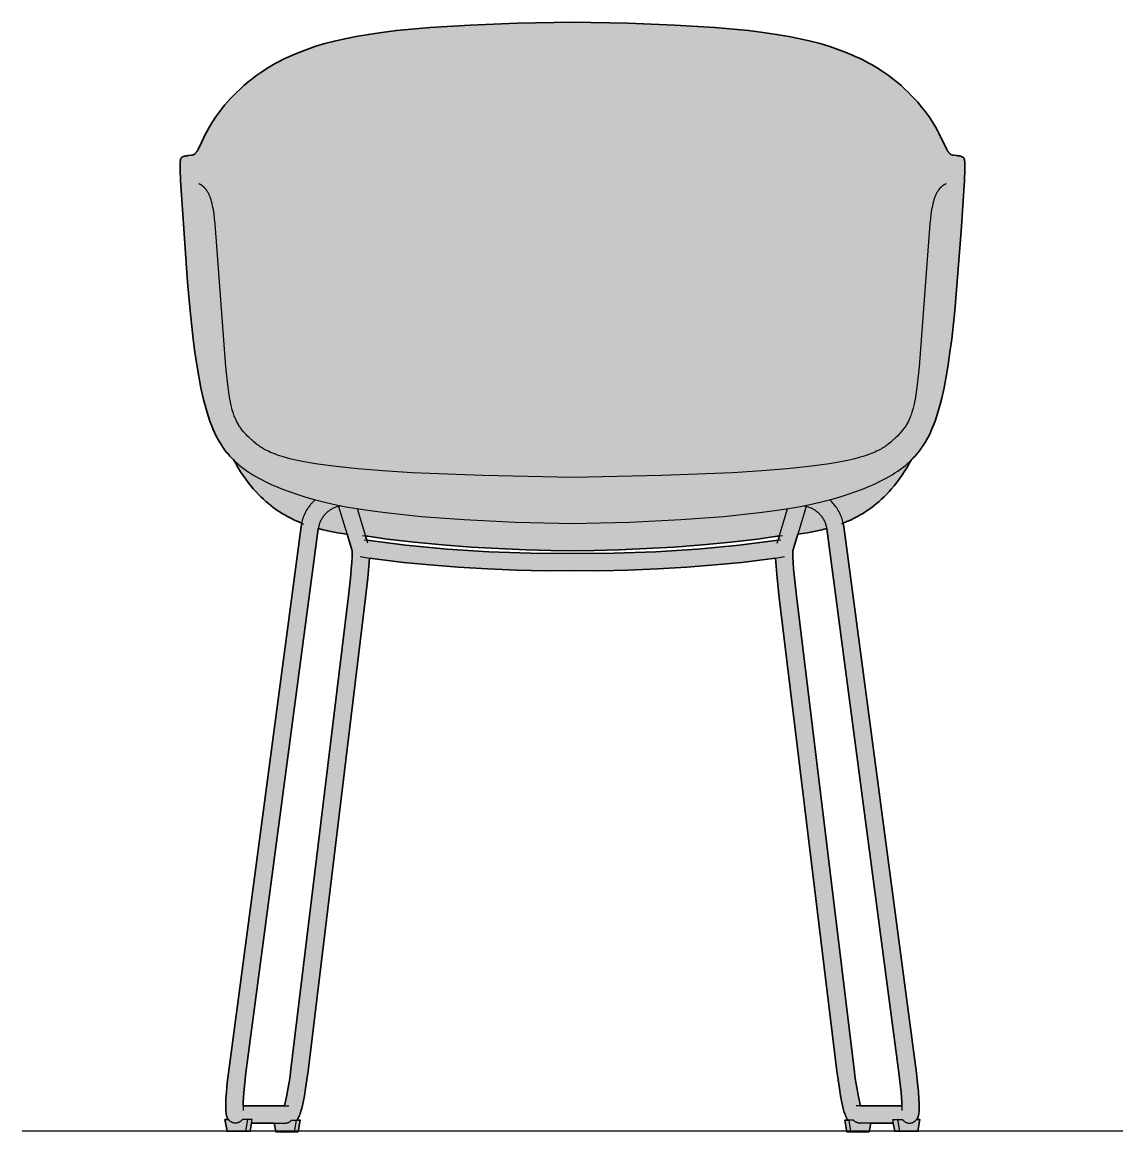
# Model space of a CAD drawing. Header units: millimetres. Extents: x 0 to 1642, y -909 to 770.
# Drawn here: x 0 to 764, y 0 to 770 of the extents above; entities that cross this region are included whole.
import ezdxf

# ---------------------------------------------------------------- set-up
doc = ezdxf.new("R2010")
doc.units = ezdxf.units.MM
doc.layers.add('Blocks', color=7, linetype='Continuous')
doc.layers.add('Blocks$Fill', color=7, linetype='Continuous', true_color=0xffffff)
for name, color, linetype, lineweight, true_color in [('Blocks$Inner', 7, 'Continuous', 25, 0x007f00), ('Blocks$Outline', 7, 'Continuous', 35, 0xff3f3f), ('Groud', 7, 'Continuous', 25, 0x243775)]:
    doc.layers.add(name, color=color, linetype=linetype, lineweight=lineweight, true_color=true_color)

# ---------------------------------------------------------------- blocks, each defined once
blk = doc.blocks.new('Fiber Armchair Sled Base Front')
at = {"layer": 'Blocks$Fill'}
h = blk.add_hatch(color=256, dxfattribs=at)
h.paths.add_polyline_path([(147, 466.02), (145.76, 467.26), (144.98, 468.08), (144.21, 468.92), (143.45, 469.77), (142.71, 470.65), (141.98, 471.54), (141.27, 472.45), (140.56, 473.39), (139.87, 474.35), (139.19, 475.33), (138.52, 476.33), (137.87, 477.36), (137.23, 478.41), (136.59, 479.49), (135.97, 480.6), (135.36, 481.73), (134.77, 482.89), (133.6, 485.29), (132.48, 487.82), (131.4, 490.48), (130.36, 493.26), (129.36, 496.18), (128.4, 499.22), (127.48, 502.4), (126.59, 505.7), (125.73, 509.13), (124.12, 516.37), (122.62, 524.11), (121.25, 532.34), (119.97, 541.05), (118.79, 550.25), (116.68, 569.79), (114.89, 589.77), (109.98, 660.31), (109.68, 668.1), (109.66, 670.79), (109.68, 671.89), (109.72, 672.84), (109.74, 673.27), (109.77, 673.66), (109.81, 674.03), (109.85, 674.37), (109.88, 674.53), (109.91, 674.68), (109.94, 674.83), (109.97, 674.97), (110.01, 675.1), (110.04, 675.23), (110.06, 675.29), (110.09, 675.35), (110.11, 675.41), (110.13, 675.47), (110.15, 675.53), (110.18, 675.59), (110.2, 675.64), (110.23, 675.69), (110.26, 675.75), (110.29, 675.8), (110.31, 675.85), (110.34, 675.9), (110.38, 675.95), (110.41, 675.99), (110.44, 676.04), (110.47, 676.08), (110.51, 676.13), (110.54, 676.17), (110.58, 676.21), (110.62, 676.25), (110.66, 676.29), (110.7, 676.33), (110.74, 676.37), (110.78, 676.41), (110.83, 676.44), (110.87, 676.48), (110.92, 676.51), (110.97, 676.55), (111.02, 676.58), (111.07, 676.62), (111.12, 676.65), (111.17, 676.68), (111.22, 676.71), (111.28, 676.74), (111.39, 676.8), (111.51, 676.86), (111.64, 676.91), (111.77, 676.97), (111.9, 677.02), (112.04, 677.07), (112.19, 677.11), (112.34, 677.16), (112.49, 677.2), (112.8, 677.28), (113.13, 677.36), (113.46, 677.43), (113.8, 677.49), (114.5, 677.61), (115.2, 677.7), (117.73, 677.97), (117.86, 678), (118, 678.02), (118.14, 678.05), (118.27, 678.08), (118.4, 678.11), (118.53, 678.15), (118.66, 678.19), (118.79, 678.23), (118.85, 678.26), (118.91, 678.28), (118.98, 678.31), (119.04, 678.34), (119.1, 678.37), (119.16, 678.4), (119.23, 678.43), (119.29, 678.47), (119.35, 678.5), (119.41, 678.54), (119.48, 678.58), (119.54, 678.62), (119.6, 678.66), (119.66, 678.7), (119.72, 678.75), (119.78, 678.79), (119.85, 678.84), (119.91, 678.89), (119.97, 678.95), (120.03, 679), (120.16, 679.11), (120.28, 679.24), (120.41, 679.37), (120.53, 679.51), (120.66, 679.66), (120.79, 679.82), (120.92, 679.99), (121.04, 680.17), (121.18, 680.36), (121.31, 680.55), (121.58, 680.98), (121.86, 681.45), (122.15, 681.97), (122.45, 682.52), (123.09, 683.76), (128.62, 695.1), (130.06, 697.72), (130.88, 699.12), (131.77, 700.59), (132.75, 702.12), (133.83, 703.73), (135, 705.4), (136.28, 707.15), (137.67, 708.97), (139.18, 710.87), (140.83, 712.86), (142.61, 714.92), (144.53, 717.06), (146.61, 719.28), (148.85, 721.56), (151.27, 723.89), (153.88, 726.26), (156.69, 728.66), (159.71, 731.07), (162.95, 733.49), (166.43, 735.9), (168.26, 737.11), (170.15, 738.3), (172.1, 739.49), (174.13, 740.67), (176.21, 741.83), (178.37, 742.99), (180.6, 744.14), (182.89, 745.27), (185.26, 746.38), (187.71, 747.48), (192.82, 749.61), (198.25, 751.66), (204.02, 753.62), (210.18, 755.48), (216.83, 757.24), (224.03, 758.89), (231.86, 760.45), (240.41, 761.9), (249.75, 763.24), (259.95, 764.48), (283.28, 766.62), (311, 768.32), (343.74, 769.57), (382.13, 770.34), (420.51, 769.57), (453.25, 768.32), (480.98, 766.62), (504.3, 764.48), (514.5, 763.24), (523.84, 761.9), (532.39, 760.45), (540.22, 758.89), (547.43, 757.24), (554.07, 755.48), (560.24, 753.62), (566, 751.66), (571.43, 749.61), (576.54, 747.48), (578.99, 746.38), (581.36, 745.27), (583.66, 744.14), (585.88, 742.99), (588.04, 741.83), (590.13, 740.67), (592.15, 739.49), (594.1, 738.3), (596, 737.11), (597.83, 735.9), (601.3, 733.49), (604.54, 731.07), (607.56, 728.66), (610.37, 726.26), (612.98, 723.89), (615.4, 721.56), (617.65, 719.28), (619.72, 717.06), (621.65, 714.92), (623.42, 712.86), (625.07, 710.87), (626.58, 708.97), (627.97, 707.15), (629.25, 705.4), (630.43, 703.73), (631.5, 702.12), (632.48, 700.59), (633.38, 699.12), (634.2, 697.72), (635.63, 695.1), (636.85, 692.71), (641.8, 682.52), (642.1, 681.97), (642.39, 681.45), (642.67, 680.98), (642.94, 680.55), (643.08, 680.36), (643.21, 680.17), (643.34, 679.99), (643.47, 679.82), (643.59, 679.66), (643.72, 679.51), (643.85, 679.37), (643.97, 679.24), (644.1, 679.11), (644.22, 679), (644.28, 678.95), (644.34, 678.89), (644.41, 678.84), (644.47, 678.79), (644.53, 678.75), (644.59, 678.7), (644.65, 678.66), (644.71, 678.62), (644.78, 678.58), (644.84, 678.54), (644.9, 678.5), (644.96, 678.47), (645.03, 678.43), (645.09, 678.4), (645.15, 678.37), (645.21, 678.34), (645.28, 678.31), (645.34, 678.28), (645.4, 678.26), (645.47, 678.23), (645.59, 678.19), (645.72, 678.15), (645.85, 678.11), (645.98, 678.08), (646.12, 678.05), (646.25, 678.02), (646.39, 678), (646.53, 677.97), (646.81, 677.93), (649.75, 677.61), (650.45, 677.49), (650.79, 677.43), (651.13, 677.36), (651.45, 677.28), (651.76, 677.2), (651.92, 677.16), (652.06, 677.11), (652.21, 677.07), (652.35, 677.02), (652.48, 676.97), (652.61, 676.91), (652.74, 676.86), (652.86, 676.8), (652.97, 676.74), (653.03, 676.71), (653.08, 676.68), (653.14, 676.65), (653.19, 676.62), (653.24, 676.58), (653.29, 676.55), (653.33, 676.51), (653.38, 676.48), (653.42, 676.44), (653.47, 676.41), (653.51, 676.37), (653.55, 676.33), (653.59, 676.29), (653.63, 676.25), (653.67, 676.21), (653.71, 676.17), (653.74, 676.13), (653.78, 676.08), (653.81, 676.04), (653.85, 675.99), (653.88, 675.95), (653.91, 675.9), (653.94, 675.85), (653.97, 675.8), (653.99, 675.75), (654.02, 675.69), (654.05, 675.64), (654.07, 675.59), (654.1, 675.53), (654.12, 675.47), (654.14, 675.41), (654.17, 675.35), (654.19, 675.29), (654.21, 675.23), (654.25, 675.1), (654.28, 674.97), (654.32, 674.83), (654.35, 674.68), (654.37, 674.53), (654.4, 674.37), (654.44, 674.03), (654.48, 673.66), (654.51, 673.27), (654.54, 672.84), (654.57, 671.89), (654.59, 670.79), (654.57, 668.1), (654.27, 660.31), (652, 625.15), (647.58, 569.79), (645.46, 550.25), (644.28, 541.05), (643.01, 532.34), (641.63, 524.11), (640.14, 516.37), (638.52, 509.13), (637.67, 505.7), (636.77, 502.4), (635.85, 499.22), (634.89, 496.18), (633.89, 493.26), (632.85, 490.48), (631.77, 487.82), (630.65, 485.29), (629.49, 482.89), (628.89, 481.73), (628.28, 480.6), (627.66, 479.49), (627.03, 478.41), (626.38, 477.36), (625.73, 476.33), (625.06, 475.33), (624.38, 474.35), (623.69, 473.39), (622.99, 472.45), (622.27, 471.54), (621.54, 470.65), (620.8, 469.77), (620.04, 468.92), (619.27, 468.08), (618.49, 467.26), (617.7, 466.46), (617.25, 466.02), (614.28, 460.82), (612.55, 458.06), (610.81, 455.44), (609.06, 452.95), (607.3, 450.58), (605.53, 448.35), (603.77, 446.24), (602, 444.24), (600.23, 442.36), (598.48, 440.59), (596.73, 438.93), (594.99, 437.36), (593.27, 435.9), (591.58, 434.53), (589.9, 433.25), (588.25, 432.05), (586.63, 430.94), (585.04, 429.9), (583.49, 428.94), (581.98, 428.05), (580.51, 427.22), (579.08, 426.46), (577.7, 425.75), (575.1, 424.5), (572.74, 423.43), (570.14, 422.29), (570.37, 421.13), (570.54, 420.08), (620.77, 42.2), (622.45, 27.22), (622.76, 22.49), (622.88, 18.98), (622.89, 16.29), (622.87, 15.18), (622.83, 14.2), (622.78, 13.35), (622.7, 12.6), (622.66, 12.26), (622.61, 11.94), (622.56, 11.63), (622.51, 11.34), (622.45, 11.06), (622.39, 10.8), (622.32, 10.54), (622.25, 10.3), (622.17, 10.06), (622.13, 9.94), (622.09, 9.83), (622.05, 9.72), (622, 9.61), (621.95, 9.5), (621.91, 9.4), (621.85, 9.29), (621.8, 9.19), (621.75, 9.09), (621.69, 8.99), (621.63, 8.88), (621.57, 8.79), (621.51, 8.69), (621.44, 8.59), (621.37, 8.49), (621.3, 8.39), (621.23, 8.3), (621.15, 8.2), (620.99, 8.01), (620.99, 8), (623.45, 8), (621.98, 0), (605.95, 0), (604.91, 5.63), (589.25, 5.58), (588.15, -0.44), (572.61, -0.44), (571.15, 7.56), (573.71, 7.56), (573.53, 7.73), (573.45, 7.82), (573.36, 7.92), (573.27, 8.02), (573.19, 8.12), (573.1, 8.23), (573.02, 8.35), (572.93, 8.47), (572.85, 8.59), (572.77, 8.71), (572.69, 8.84), (572.52, 9.12), (572.37, 9.41), (572.21, 9.71), (572.06, 10.03), (571.9, 10.36), (571.76, 10.71), (571.61, 11.07), (571.47, 11.44), (571.18, 12.22), (570.91, 13.06), (570.65, 13.93), (570.14, 15.81), (569.66, 17.84), (569.2, 19.98), (568.33, 24.57), (567.49, 29.65), (565.75, 41.66), (524.23, 384.25), (523.17, 398.07), (515.83, 397.03), (499.54, 395.1), (481.22, 393.35), (461.54, 391.84), (420.67, 389.78), (400.79, 389.33), (382.15, 389.36), (343.58, 389.78), (323.11, 390.63), (283.03, 393.35), (264.72, 395.1), (248.42, 397.03), (241.23, 398.05), (241.08, 398.07), (238.49, 370.47), (196.77, 29.65), (195.93, 24.57), (195.05, 19.98), (194.59, 17.84), (194.11, 15.81), (193.6, 13.93), (193.34, 13.06), (193.07, 12.22), (192.79, 11.44), (192.64, 11.07), (192.5, 10.71), (192.35, 10.36), (192.2, 10.03), (192.04, 9.71), (191.89, 9.41), (191.73, 9.12), (191.57, 8.84), (191.48, 8.71), (191.4, 8.59), (191.32, 8.47), (191.24, 8.35), (191.15, 8.23), (191.07, 8.12), (190.98, 8.02), (190.89, 7.92), (190.81, 7.82), (190.72, 7.73), (190.63, 7.64), (190.54, 7.56), (193.1, 7.56), (191.64, -0.44), (176.1, -0.44), (175.01, 5.58), (159.34, 5.63), (158.31, 0), (142.27, 0), (140.8, 8), (143.26, 8), (143.1, 8.2), (143.02, 8.3), (142.95, 8.39), (142.88, 8.49), (142.81, 8.59), (142.75, 8.69), (142.68, 8.79), (142.62, 8.88), (142.56, 8.99), (142.51, 9.09), (142.45, 9.19), (142.4, 9.29), (142.35, 9.4), (142.3, 9.5), (142.25, 9.61), (142.21, 9.72), (142.16, 9.83), (142.12, 9.94), (142.08, 10.06), (142, 10.3), (141.93, 10.54), (141.86, 10.8), (141.8, 11.06), (141.74, 11.34), (141.69, 11.63), (141.64, 11.94), (141.59, 12.26), (141.55, 12.6), (141.48, 13.35), (141.42, 14.2), (141.38, 15.18), (141.36, 16.29), (141.37, 18.98), (141.49, 22.49), (141.8, 27.22), (142.43, 33.63), (193.71, 420.08), (193.88, 421.13), (194.09, 422.17), (194.12, 422.29), (189.15, 424.5), (186.55, 425.75), (185.17, 426.46), (183.75, 427.22), (182.27, 428.05), (180.76, 428.94), (179.21, 429.9), (177.62, 430.94), (176, 432.05), (174.35, 433.25), (172.68, 434.53), (170.98, 435.9), (169.26, 437.36), (167.52, 438.93), (165.78, 440.59), (164.02, 442.36), (162.25, 444.24), (160.49, 446.24), (158.72, 448.35), (156.95, 450.58), (155.19, 452.95), (153.44, 455.44), (151.7, 458.06), (149.98, 460.82), (148.27, 463.73)], flags=0)
h.paths.add_polyline_path([(538.7, 414.78), (535.16, 403.07), (535.15, 401.19), (535.2, 399.21), (535.39, 395.04), (535.69, 390.71), (536.07, 386.37), (577.66, 43.11), (578.49, 36.7), (579.51, 30.31), (580.73, 23.96), (582.13, 17.65), (610.83, 17.62), (610.77, 19.95), (610.58, 23.31), (610.31, 26.87), (608.87, 40.62), (558.65, 418.47), (558.62, 418.66), (552.02, 416.95), (548.67, 416.25), (545.29, 415.65), (541.9, 415.15)], flags=0)
h.paths.add_polyline_path([(182.12, 17.65), (184.74, 30.31), (185.76, 36.7), (186.59, 43.11), (228.18, 386.37), (228.56, 390.71), (228.87, 395.04), (229.06, 399.21), (229.1, 401.19), (229.1, 403.07), (225.56, 414.78), (218.96, 415.65), (215.59, 416.25), (212.23, 416.95), (208.9, 417.76), (205.63, 418.66), (155.38, 40.62), (153.94, 26.87), (153.67, 23.31), (153.48, 19.95), (153.43, 18.38), (153.42, 17.62)], flags=0)
h.paths.add_polyline_path([(525.8, 413.55), (510.72, 411.32), (492.04, 409.1), (472.46, 407.23), (452.58, 405.71), (414.33, 403.72), (397.17, 403.26), (367.08, 403.26), (349.92, 403.72), (311.67, 405.71), (291.79, 407.23), (272.21, 409.1), (253.53, 411.32), (244.72, 412.56), (238.45, 413.55), (239.38, 410.45), (295.19, 404.33), (324.13, 402.44), (353.11, 401.4), (382.11, 401.22), (440.13, 402.44), (469.06, 404.33), (497.93, 407.08), (524.87, 410.45)], flags=0)
at = {"layer": 'Blocks$Inner'}
for p, q in [((239.98, 408.49), (232.76, 432.41)), ((524.28, 408.49), (531.49, 432.41)), ((153.4, 17.62), (185.09, 17.65)), ((610.85, 17.62), (579.17, 17.65)), ((156.45, 8), (155.11, 0)), ((607.8, 8), (609.15, 0)), ((190.31, 7.56), (188.95, -0.44)), ((573.94, 7.56), (575.3, -0.44))]:
    blk.add_line(p, q, dxfattribs=at)
for points in [[(381.36, 422.13), (422.03, 423.07), (457.27, 424.78), (487.23, 427.05), (512.06, 429.68), (522.63, 431.07), (532.09, 432.5), (540.57, 433.98), (548.21, 435.51), (555.13, 437.1), (561.47, 438.74), (567.36, 440.45), (572.92, 442.23), (578.28, 444.07), (583.44, 446.01), (588.39, 448.03), (590.79, 449.08), (593.14, 450.15), (595.43, 451.26), (597.67, 452.39), (599.85, 453.56), (601.98, 454.75), (604.05, 455.98), (606.06, 457.25), (608.01, 458.55), (609.91, 459.88), (611.74, 461.26), (613.51, 462.68), (615.23, 464.15), (616.07, 464.9), (616.89, 465.67), (617.7, 466.46), (618.49, 467.26), (619.27, 468.08), (620.04, 468.92), (620.8, 469.77), (621.54, 470.65), (622.27, 471.54), (622.99, 472.45), (623.69, 473.39), (624.38, 474.35), (625.06, 475.33), (625.73, 476.33), (626.38, 477.36), (627.03, 478.41), (627.66, 479.49), (628.28, 480.6), (628.89, 481.73), (629.49, 482.89), (630.65, 485.29), (631.77, 487.82), (632.85, 490.48), (633.89, 493.26), (634.89, 496.18), (635.85, 499.22), (636.77, 502.4), (637.67, 505.7), (638.52, 509.13), (640.14, 516.37), (641.63, 524.11), (643.01, 532.34), (644.28, 541.05), (645.46, 550.25), (647.58, 569.79), (652, 625.15), (654.27, 660.31), (654.57, 668.1), (654.59, 670.79), (654.57, 671.89), (654.54, 672.84), (654.51, 673.27), (654.48, 673.66), (654.44, 674.03), (654.4, 674.37), (654.37, 674.53), (654.35, 674.68), (654.32, 674.83), (654.28, 674.97), (654.25, 675.1), (654.21, 675.23), (654.19, 675.29), (654.17, 675.35), (654.14, 675.41), (654.12, 675.47), (654.1, 675.53), (654.07, 675.59), (654.05, 675.64), (654.02, 675.69), (653.99, 675.75), (653.97, 675.8), (653.94, 675.85), (653.91, 675.9), (653.88, 675.95), (653.85, 675.99), (653.81, 676.04), (653.78, 676.08), (653.74, 676.13), (653.71, 676.17), (653.67, 676.21), (653.63, 676.25), (653.59, 676.29), (653.55, 676.33), (653.51, 676.37), (653.47, 676.41), (653.42, 676.44), (653.38, 676.48), (653.33, 676.51), (653.29, 676.55), (653.24, 676.58), (653.19, 676.62), (653.14, 676.65), (653.08, 676.68), (653.03, 676.71), (652.97, 676.74), (652.86, 676.8), (652.74, 676.86), (652.61, 676.91), (652.48, 676.97), (652.35, 677.02), (652.21, 677.07), (652.06, 677.11), (651.92, 677.16), (651.76, 677.2), (651.45, 677.28), (651.13, 677.36), (650.79, 677.43), (650.45, 677.49), (649.75, 677.61), (649.05, 677.7), (646.81, 677.93), (646.53, 677.97), (646.39, 678), (646.25, 678.02), (646.12, 678.05), (645.98, 678.08), (645.85, 678.11), (645.72, 678.15), (645.59, 678.19), (645.47, 678.23), (645.4, 678.26), (645.34, 678.28), (645.28, 678.31), (645.21, 678.34), (645.15, 678.37), (645.09, 678.4), (645.03, 678.43), (644.96, 678.47), (644.9, 678.5), (644.84, 678.54), (644.78, 678.58), (644.71, 678.62), (644.65, 678.66), (644.59, 678.7), (644.53, 678.75), (644.47, 678.79), (644.41, 678.84), (644.34, 678.89), (644.28, 678.95), (644.22, 679), (644.1, 679.11), (643.97, 679.24), (643.85, 679.37), (643.72, 679.51), (643.59, 679.66), (643.47, 679.82), (643.34, 679.99), (643.21, 680.17), (643.08, 680.36), (642.94, 680.55), (642.67, 680.98), (642.39, 681.45), (642.1, 681.97), (641.8, 682.52), (641.16, 683.76), (636.85, 692.71), (635.63, 695.1), (634.2, 697.72), (633.38, 699.12), (632.48, 700.59), (631.5, 702.12), (630.43, 703.73), (629.25, 705.4), (627.97, 707.15), (626.58, 708.97), (625.07, 710.87), (623.42, 712.86), (621.65, 714.92), (619.72, 717.06), (617.65, 719.28), (615.4, 721.56), (612.98, 723.89), (610.37, 726.26), (607.56, 728.66), (604.54, 731.07), (601.3, 733.49), (597.83, 735.9), (596, 737.11), (594.1, 738.3), (592.15, 739.49), (590.13, 740.67), (588.04, 741.83), (585.88, 742.99), (583.66, 744.14), (581.36, 745.27), (578.99, 746.38), (576.54, 747.48), (571.43, 749.61), (566, 751.66), (560.24, 753.62), (554.07, 755.48), (547.43, 757.24), (540.22, 758.89), (532.39, 760.45), (523.84, 761.9), (514.5, 763.24), (504.3, 764.48), (480.98, 766.62), (453.25, 768.32), (420.51, 769.57), (382.13, 770.34), (343.74, 769.57), (311, 768.32), (283.28, 766.62), (259.95, 764.48), (249.75, 763.24), (240.41, 761.9), (231.86, 760.45), (224.03, 758.89), (216.83, 757.24), (210.18, 755.48), (204.02, 753.62), (198.25, 751.66), (192.82, 749.61), (187.71, 747.48), (185.26, 746.38), (182.89, 745.27), (180.6, 744.14), (178.37, 742.99), (176.21, 741.83), (174.13, 740.67), (172.1, 739.49), (170.15, 738.3), (168.26, 737.11), (166.43, 735.9), (162.95, 733.49), (159.71, 731.07), (156.69, 728.66), (153.88, 726.26), (151.27, 723.89), (148.85, 721.56), (146.61, 719.28), (144.53, 717.06), (142.61, 714.92), (140.83, 712.86), (139.18, 710.87), (137.67, 708.97), (136.28, 707.15), (135, 705.4), (133.83, 703.73), (132.75, 702.12), (131.77, 700.59), (130.88, 699.12), (130.06, 697.72), (128.62, 695.1), (127.4, 692.71), (123.09, 683.76), (122.45, 682.52), (122.15, 681.97), (121.86, 681.45), (121.58, 680.98), (121.31, 680.55), (121.18, 680.36), (121.04, 680.17), (120.92, 679.99), (120.79, 679.82), (120.66, 679.66), (120.53, 679.51), (120.41, 679.37), (120.28, 679.24), (120.16, 679.11), (120.03, 679), (119.97, 678.95), (119.91, 678.89), (119.85, 678.84), (119.78, 678.79), (119.72, 678.75), (119.66, 678.7), (119.6, 678.66), (119.54, 678.62), (119.48, 678.58), (119.41, 678.54), (119.35, 678.5), (119.29, 678.47), (119.23, 678.43), (119.16, 678.4), (119.1, 678.37), (119.04, 678.34), (118.98, 678.31), (118.91, 678.28), (118.85, 678.26), (118.79, 678.23), (118.66, 678.19), (118.53, 678.15), (118.4, 678.11), (118.27, 678.08), (118.14, 678.05), (118, 678.02), (117.86, 678), (117.73, 677.97), (117.44, 677.93), (115.2, 677.7), (114.5, 677.61), (113.8, 677.49), (113.46, 677.43), (113.13, 677.36), (112.8, 677.28), (112.49, 677.2), (112.34, 677.16), (112.19, 677.11), (112.04, 677.07), (111.9, 677.02), (111.77, 676.97), (111.64, 676.91), (111.51, 676.86), (111.39, 676.8), (111.28, 676.74), (111.22, 676.71), (111.17, 676.68), (111.12, 676.65), (111.07, 676.62), (111.02, 676.58), (110.97, 676.55), (110.92, 676.51), (110.87, 676.48), (110.83, 676.44), (110.78, 676.41), (110.74, 676.37), (110.7, 676.33), (110.66, 676.29), (110.62, 676.25), (110.58, 676.21), (110.54, 676.17), (110.51, 676.13), (110.47, 676.08), (110.44, 676.04), (110.41, 675.99), (110.38, 675.95), (110.34, 675.9), (110.31, 675.85), (110.29, 675.8), (110.26, 675.75), (110.23, 675.69), (110.2, 675.64), (110.18, 675.59), (110.15, 675.53), (110.13, 675.47), (110.11, 675.41), (110.09, 675.35), (110.06, 675.29), (110.04, 675.23), (110.01, 675.1), (109.97, 674.97), (109.94, 674.83), (109.91, 674.68), (109.88, 674.53), (109.85, 674.37), (109.81, 674.03), (109.77, 673.66), (109.74, 673.27), (109.72, 672.84), (109.68, 671.89), (109.66, 670.79), (109.68, 668.1), (109.98, 660.31), (114.89, 589.77), (116.68, 569.79), (118.79, 550.25), (119.97, 541.05), (121.25, 532.34), (122.62, 524.11), (124.12, 516.37), (125.73, 509.13), (126.59, 505.7), (127.48, 502.4), (128.4, 499.22), (129.36, 496.18), (130.36, 493.26), (131.4, 490.48), (132.48, 487.82), (133.6, 485.29), (134.77, 482.89), (135.36, 481.73), (135.97, 480.6), (136.59, 479.49), (137.23, 478.41), (137.87, 477.36), (138.52, 476.33), (139.19, 475.33), (139.87, 474.35), (140.56, 473.39), (141.27, 472.45), (141.98, 471.54), (142.71, 470.65), (143.45, 469.77), (144.21, 468.92), (144.98, 468.08), (145.76, 467.26), (146.55, 466.46), (147.36, 465.67), (148.19, 464.9), (149.02, 464.15), (150.74, 462.68), (152.51, 461.26), (154.35, 459.88), (156.24, 458.55), (158.19, 457.25), (160.2, 455.98), (162.27, 454.75), (164.4, 453.56), (166.58, 452.39), (168.82, 451.26), (171.11, 450.15), (173.46, 449.08), (175.86, 448.03), (180.82, 446.01), (185.97, 444.07), (191.33, 442.23), (196.89, 440.45), (202.78, 438.74), (209.12, 437.1), (216.04, 435.51), (223.68, 433.98), (232.16, 432.5), (241.62, 431.07), (252.19, 429.68), (277.03, 427.05), (306.98, 424.78), (342.22, 423.07), (382.89, 422.13)], [(641.57, 658.08), (641.33, 657.97), (641.09, 657.86), (640.86, 657.75), (640.64, 657.63), (640.41, 657.51), (640.19, 657.38), (639.97, 657.25), (639.76, 657.11), (639.55, 656.97), (639.34, 656.83), (639.14, 656.68), (638.94, 656.52), (638.74, 656.36), (638.54, 656.2), (638.35, 656.03), (638.16, 655.86), (637.98, 655.69), (637.79, 655.51), (637.61, 655.32), (637.44, 655.14), (637.26, 654.94), (637.09, 654.75), (636.92, 654.55), (636.76, 654.34), (636.59, 654.13), (636.43, 653.92), (636.12, 653.48), (635.82, 653.03), (635.53, 652.56), (635.25, 652.07), (634.98, 651.57), (634.71, 651.06), (634.46, 650.53), (634.22, 649.98), (633.99, 649.42), (633.76, 648.84), (633.54, 648.25), (633.34, 647.65), (633.14, 647.03), (632.76, 645.76), (632.41, 644.42), (632.09, 643.04), (631.8, 641.6), (631.53, 640.12), (631.05, 637), (630.65, 633.7), (630.3, 630.23), (622.81, 530.91), (621.53, 518.7), (620.82, 513.37), (620.03, 508.53), (619.59, 506.29), (619.13, 504.16), (618.64, 502.15), (618.11, 500.25), (617.83, 499.34), (617.54, 498.46), (617.25, 497.6), (616.94, 496.77), (616.62, 495.96), (616.3, 495.17), (615.96, 494.41), (615.62, 493.67), (615.26, 492.94), (614.9, 492.24), (614.53, 491.55), (614.14, 490.88), (613.75, 490.23), (613.35, 489.59), (612.93, 488.97), (612.51, 488.36), (612.08, 487.76), (611.64, 487.18), (611.18, 486.6), (610.72, 486.04), (610.25, 485.48), (609.77, 484.93), (608.77, 483.85), (607.73, 482.79), (606.66, 481.75), (604.38, 479.67), (603.17, 478.62), (601.89, 477.56), (601.21, 477.03), (600.51, 476.5), (599.77, 475.97), (598.99, 475.44), (598.17, 474.91), (597.3, 474.38), (596.39, 473.85), (595.43, 473.32), (594.4, 472.79), (593.32, 472.26), (592.17, 471.73), (590.95, 471.21), (589.66, 470.69), (588.3, 470.17), (586.85, 469.66), (585.32, 469.15), (583.71, 468.64), (582, 468.13), (578.29, 467.14), (574.17, 466.16), (569.61, 465.21), (564.57, 464.28), (559.03, 463.38), (546.31, 461.66), (531.27, 460.07), (513.73, 458.63), (493.5, 457.35), (444.26, 455.34), (382.13, 454.17), (319.99, 455.34), (270.76, 457.35), (250.53, 458.63), (232.98, 460.07), (217.94, 461.66), (205.22, 463.38), (199.68, 464.28), (194.64, 465.21), (190.08, 466.16), (185.96, 467.14), (182.25, 468.13), (180.54, 468.64), (178.93, 469.15), (177.4, 469.66), (175.95, 470.17), (174.59, 470.69), (173.3, 471.21), (172.08, 471.73), (170.93, 472.26), (169.85, 472.79), (168.83, 473.32), (167.86, 473.85), (166.95, 474.38), (166.08, 474.91), (165.26, 475.44), (164.49, 475.97), (163.75, 476.5), (163.04, 477.03), (162.36, 477.56), (161.08, 478.62), (159.87, 479.67), (157.6, 481.75), (156.52, 482.79), (155.48, 483.85), (154.49, 484.93), (154, 485.48), (153.53, 486.04), (153.07, 486.6), (152.62, 487.18), (152.17, 487.76), (151.74, 488.36), (151.32, 488.97), (150.91, 489.59), (150.5, 490.23), (150.11, 490.88), (149.73, 491.55), (149.35, 492.24), (148.99, 492.94), (148.63, 493.67), (148.29, 494.41), (147.95, 495.17), (147.63, 495.96), (147.31, 496.77), (147.01, 497.6), (146.71, 498.46), (146.42, 499.34), (146.14, 500.25), (145.61, 502.15), (145.12, 504.16), (144.66, 506.29), (144.22, 508.53), (143.43, 513.37), (142.72, 518.7), (141.44, 530.91), (133.95, 630.23), (133.6, 633.7), (133.2, 637), (132.73, 640.12), (132.46, 641.6), (132.16, 643.04), (131.84, 644.42), (131.49, 645.76), (131.12, 647.03), (130.92, 647.65), (130.71, 648.25), (130.49, 648.84), (130.27, 649.42), (130.03, 649.98), (129.79, 650.53), (129.54, 651.06), (129.28, 651.57), (129, 652.07), (128.72, 652.56), (128.43, 653.03), (128.13, 653.48), (127.82, 653.92), (127.66, 654.13), (127.49, 654.34), (127.33, 654.55), (127.16, 654.75), (126.99, 654.94), (126.82, 655.14), (126.64, 655.32), (126.46, 655.51), (126.28, 655.69), (126.09, 655.86), (125.9, 656.03), (125.71, 656.2), (125.51, 656.36), (125.32, 656.52), (125.11, 656.68), (124.91, 656.83), (124.7, 656.97), (124.49, 657.11), (124.28, 657.25), (124.06, 657.38), (123.84, 657.51), (123.62, 657.63), (123.39, 657.75), (123.16, 657.86), (122.92, 657.97), (122.69, 658.08)], [(146.59, 466.78), (148.27, 463.73), (149.98, 460.82), (151.7, 458.06), (153.44, 455.44), (155.19, 452.95), (156.95, 450.58), (158.72, 448.35), (160.49, 446.24), (162.25, 444.24), (164.02, 442.36), (165.78, 440.59), (167.52, 438.93), (169.26, 437.36), (170.98, 435.9), (172.68, 434.53), (174.35, 433.25), (176, 432.05), (177.62, 430.94), (179.21, 429.9), (180.76, 428.94), (182.27, 428.05), (183.75, 427.22), (185.17, 426.46), (186.55, 425.75), (189.15, 424.5), (191.51, 423.43), (195.45, 421.71)], [(617.66, 466.78), (615.98, 463.73), (614.28, 460.82), (612.55, 458.06), (610.81, 455.44), (609.06, 452.95), (607.3, 450.58), (605.53, 448.35), (603.77, 446.24), (602, 444.24), (600.23, 442.36), (598.48, 440.59), (596.73, 438.93), (594.99, 437.36), (593.27, 435.9), (591.58, 434.53), (589.9, 433.25), (588.25, 432.05), (586.63, 430.94), (585.04, 429.9), (583.49, 428.94), (581.98, 428.05), (580.51, 427.22), (579.08, 426.46), (577.7, 425.75), (575.1, 424.5), (572.74, 423.43), (568.8, 421.71)], [(143.26, 8.01), (143.1, 8.2), (143.02, 8.3), (142.95, 8.39), (142.88, 8.49), (142.81, 8.59), (142.75, 8.69), (142.68, 8.79), (142.62, 8.88), (142.56, 8.99), (142.51, 9.09), (142.45, 9.19), (142.4, 9.29), (142.35, 9.4), (142.3, 9.5), (142.25, 9.61), (142.21, 9.72), (142.16, 9.83), (142.12, 9.94), (142.08, 10.06), (142, 10.3), (141.93, 10.54), (141.86, 10.8), (141.8, 11.06), (141.74, 11.34), (141.69, 11.63), (141.64, 11.94), (141.59, 12.26), (141.55, 12.6), (141.48, 13.35), (141.42, 14.2), (141.38, 15.18), (141.36, 16.29), (141.37, 18.98), (141.49, 22.49), (141.8, 27.22), (142.43, 33.63), (143.48, 42.2), (193.71, 420.08), (193.88, 421.13), (194.09, 422.17), (194.33, 423.21), (194.61, 424.24), (194.92, 425.26), (195.27, 426.27), (195.65, 427.26), (196.06, 428.24), (196.51, 429.21), (196.99, 430.16), (197.51, 431.09), (198.05, 432.01), (198.63, 432.91), (199.24, 433.78), (199.88, 434.64), (200.54, 435.47), (201.24, 436.28), (201.96, 437.06), (202.71, 437.82), (203.48, 438.55)], [(221.59, 434.38), (220.96, 434.29), (220.34, 434.17), (219.71, 434.03), (219.1, 433.87), (218.48, 433.69), (217.88, 433.49), (217.28, 433.27), (216.69, 433.03), (216.11, 432.76), (215.54, 432.48), (214.98, 432.18), (214.42, 431.86), (213.88, 431.52), (213.36, 431.17), (212.84, 430.79), (212.34, 430.4), (211.85, 429.99), (211.37, 429.56), (210.92, 429.12), (210.47, 428.66), (210.04, 428.19), (209.63, 427.7), (209.24, 427.2), (208.86, 426.69), (208.5, 426.16), (208.16, 425.62), (207.83, 425.07), (207.53, 424.51), (207.25, 423.94), (206.98, 423.36), (206.74, 422.77), (206.51, 422.18), (206.31, 421.57), (206.12, 420.96), (205.96, 420.35), (205.82, 419.72), (205.7, 419.1), (205.6, 418.47), (155.38, 40.62), (153.94, 26.87), (153.67, 23.31), (153.48, 19.95), (153.43, 18.38), (153.41, 16.91), (153.42, 15.54), (153.44, 14.91), (153.46, 14.31)], [(219.74, 434.01), (229.1, 403.07), (229.1, 401.19), (229.06, 399.21), (228.87, 395.04), (228.56, 390.71), (228.18, 386.37), (226.57, 371.92), (186.59, 43.11), (185.76, 36.7), (184.74, 30.31), (183.52, 23.96), (182.12, 17.65)], [(544.51, 434.01), (535.16, 403.07), (535.15, 401.19), (535.2, 399.21), (535.39, 395.04), (535.69, 390.71), (536.07, 386.37), (537.68, 371.92), (577.66, 43.11), (578.49, 36.7), (579.51, 30.31), (580.73, 23.96), (582.13, 17.65)], [(542.66, 434.38), (543.29, 434.29), (543.92, 434.17), (544.54, 434.03), (545.16, 433.87), (545.77, 433.69), (546.37, 433.49), (546.97, 433.27), (547.56, 433.03), (548.14, 432.76), (548.71, 432.48), (549.28, 432.18), (549.83, 431.86), (550.37, 431.52), (550.9, 431.17), (551.41, 430.79), (551.91, 430.4), (552.4, 429.99), (552.88, 429.56), (553.34, 429.12), (553.78, 428.66), (554.21, 428.19), (554.62, 427.7), (555.02, 427.2), (555.39, 426.69), (555.75, 426.16), (556.09, 425.62), (556.42, 425.07), (556.72, 424.51), (557.01, 423.94), (557.27, 423.36), (557.52, 422.77), (557.74, 422.18), (557.94, 421.57), (558.13, 420.96), (558.29, 420.35), (558.43, 419.72), (558.55, 419.1), (558.65, 418.47), (608.87, 40.62), (610.31, 26.87), (610.58, 23.31), (610.77, 19.95), (610.82, 18.38), (610.85, 16.91), (610.84, 15.54), (610.82, 14.91), (610.79, 14.31)], [(620.99, 8.01), (621.15, 8.2), (621.23, 8.3), (621.3, 8.39), (621.37, 8.49), (621.44, 8.59), (621.51, 8.69), (621.57, 8.79), (621.63, 8.88), (621.69, 8.99), (621.75, 9.09), (621.8, 9.19), (621.85, 9.29), (621.91, 9.4), (621.95, 9.5), (622, 9.61), (622.05, 9.72), (622.09, 9.83), (622.13, 9.94), (622.17, 10.06), (622.25, 10.3), (622.32, 10.54), (622.39, 10.8), (622.45, 11.06), (622.51, 11.34), (622.56, 11.63), (622.61, 11.94), (622.66, 12.26), (622.7, 12.6), (622.78, 13.35), (622.83, 14.2), (622.87, 15.18), (622.89, 16.29), (622.88, 18.98), (622.76, 22.49), (622.45, 27.22), (621.82, 33.63), (620.77, 42.2), (570.54, 420.08), (570.37, 421.13), (570.16, 422.17), (569.92, 423.21), (569.64, 424.24), (569.33, 425.26), (568.99, 426.27), (568.6, 427.26), (568.19, 428.24), (567.74, 429.21), (567.26, 430.16), (566.74, 431.09), (566.2, 432.01), (565.62, 432.91), (565.01, 433.78), (564.38, 434.64), (563.71, 435.47), (563.01, 436.28), (562.29, 437.06), (561.54, 437.82), (560.77, 438.55)], [(205.6, 418.67), (208.9, 417.76), (212.23, 416.95), (215.59, 416.25), (218.96, 415.65), (222.35, 415.15), (225.75, 414.76)], [(558.65, 418.67), (555.35, 417.76), (552.02, 416.95), (548.67, 416.25), (545.29, 415.65), (541.9, 415.15), (538.5, 414.76)], [(236.36, 413.88), (244.72, 412.56), (253.53, 411.32), (272.21, 409.1), (291.79, 407.23), (311.67, 405.71), (349.92, 403.72), (367.08, 403.26), (382.13, 403.15), (397.17, 403.26), (414.33, 403.72), (452.58, 405.71), (472.46, 407.23), (492.04, 409.1), (510.72, 411.32), (519.53, 412.56), (527.89, 413.88)], [(237.54, 410.68), (266.32, 407.08), (295.19, 404.33), (324.13, 402.44), (353.11, 401.4), (382.11, 401.22), (411.14, 401.4), (440.13, 402.44), (469.06, 404.33), (497.93, 407.08), (526.71, 410.68)], [(241.08, 398.07), (240.02, 384.25), (238.49, 370.47), (198.5, 41.66), (196.77, 29.65), (195.93, 24.57), (195.05, 19.98), (194.59, 17.84), (194.11, 15.81), (193.6, 13.93), (193.34, 13.06), (193.07, 12.22), (192.79, 11.44), (192.64, 11.07), (192.5, 10.71), (192.35, 10.36), (192.2, 10.03), (192.04, 9.71), (191.89, 9.41), (191.73, 9.12), (191.57, 8.84), (191.48, 8.71), (191.4, 8.59), (191.32, 8.47), (191.24, 8.35), (191.15, 8.23), (191.07, 8.12), (190.98, 8.02), (190.89, 7.92), (190.81, 7.82), (190.72, 7.73), (190.63, 7.64), (190.54, 7.56)], [(234.79, 399.09), (241.23, 398.05), (248.42, 397.03), (264.72, 395.1), (283.03, 393.35), (302.71, 391.84), (323.11, 390.63), (343.58, 389.78), (363.46, 389.33), (382.15, 389.36), (400.79, 389.33), (420.67, 389.78), (441.14, 390.63), (461.54, 391.84), (481.22, 393.35), (499.54, 395.1), (515.83, 397.03), (523.02, 398.05), (529.46, 399.09)], [(523.17, 398.07), (524.23, 384.25), (525.77, 370.47), (565.75, 41.66), (567.49, 29.65), (568.33, 24.57), (569.2, 19.98), (569.66, 17.84), (570.14, 15.81), (570.65, 13.93), (570.91, 13.06), (571.18, 12.22), (571.47, 11.44), (571.61, 11.07), (571.76, 10.71), (571.9, 10.36), (572.06, 10.03), (572.21, 9.71), (572.37, 9.41), (572.52, 9.12), (572.69, 8.84), (572.77, 8.71), (572.85, 8.59), (572.93, 8.47), (573.02, 8.35), (573.1, 8.23), (573.19, 8.12), (573.27, 8.02), (573.36, 7.92), (573.45, 7.82), (573.53, 7.73), (573.62, 7.64), (573.71, 7.56)], [(159.34, 5.63), (182.49, 5.56), (182.45, 5.56), (182.66, 5.56), (182.87, 5.57), (183.08, 5.59), (183.29, 5.62), (183.5, 5.65), (183.71, 5.69), (183.91, 5.74), (184.12, 5.79), (184.32, 5.85), (184.52, 5.92), (184.71, 6), (184.91, 6.08), (185.1, 6.17), (185.29, 6.27), (185.47, 6.37), (185.65, 6.48), (185.83, 6.59), (186, 6.71), (186.17, 6.84), (186.33, 6.97), (186.49, 7.11), (186.64, 7.25), (186.79, 7.4), (186.94, 7.56), (193.1, 7.56), (191.64, -0.44), (176.1, -0.44), (174.99, 5.64)], [(604.91, 5.63), (581.76, 5.56), (581.8, 5.56), (581.59, 5.56), (581.38, 5.57), (581.17, 5.59), (580.96, 5.62), (580.75, 5.65), (580.54, 5.69), (580.34, 5.74), (580.14, 5.79), (579.93, 5.85), (579.74, 5.92), (579.54, 6), (579.34, 6.08), (579.15, 6.17), (578.97, 6.27), (578.78, 6.37), (578.6, 6.48), (578.43, 6.59), (578.25, 6.71), (578.08, 6.84), (577.92, 6.97), (577.76, 7.11), (577.61, 7.25), (577.46, 7.4), (577.32, 7.56), (571.15, 7.56), (572.61, -0.44), (588.15, -0.44), (589.26, 5.64)]]:
    blk.add_lwpolyline(points, dxfattribs=at)
for points in [[(143.26, 8), (140.8, 8), (142.27, 0), (158.31, 0), (159.77, 8), (152.87, 8.02), (152.74, 7.85), (152.6, 7.68), (152.46, 7.52), (152.32, 7.37), (152.17, 7.23), (152.02, 7.09), (151.87, 6.96), (151.72, 6.84), (151.56, 6.72), (151.4, 6.61), (151.24, 6.51), (151.08, 6.41), (150.92, 6.32), (150.75, 6.23), (150.59, 6.15), (150.42, 6.08), (150.25, 6.01), (150.08, 5.94), (149.92, 5.89), (149.75, 5.83), (149.58, 5.79), (149.41, 5.74), (149.24, 5.71), (149.07, 5.67), (148.91, 5.65), (148.74, 5.63), (148.58, 5.61), (148.41, 5.6), (148.25, 5.59), (148.09, 5.58), (147.93, 5.58), (147.78, 5.59), (147.59, 5.6), (147.41, 5.62), (147.23, 5.64), (147.06, 5.66), (146.89, 5.7), (146.72, 5.74), (146.55, 5.78), (146.39, 5.83), (146.23, 5.88), (146.08, 5.93), (145.92, 5.99), (145.78, 6.06), (145.63, 6.12), (145.49, 6.19), (145.35, 6.27), (145.21, 6.34), (145.07, 6.42), (144.94, 6.5), (144.82, 6.59), (144.69, 6.67), (144.57, 6.76), (144.45, 6.85), (144.34, 6.95), (144.22, 7.04), (144.11, 7.13), (144.01, 7.23), (143.9, 7.33), (143.8, 7.42), (143.61, 7.62), (143.43, 7.81)], [(620.99, 8), (623.45, 8), (621.98, 0), (605.95, 0), (604.48, 8), (611.38, 8.02), (611.51, 7.85), (611.65, 7.68), (611.79, 7.52), (611.93, 7.37), (612.08, 7.23), (612.23, 7.09), (612.38, 6.96), (612.53, 6.84), (612.69, 6.72), (612.85, 6.61), (613.01, 6.51), (613.17, 6.41), (613.33, 6.32), (613.5, 6.23), (613.67, 6.15), (613.83, 6.08), (614, 6.01), (614.17, 5.94), (614.34, 5.89), (614.5, 5.83), (614.67, 5.79), (614.84, 5.74), (615.01, 5.71), (615.18, 5.67), (615.34, 5.65), (615.51, 5.63), (615.67, 5.61), (615.84, 5.6), (616, 5.59), (616.16, 5.58), (616.32, 5.58), (616.47, 5.59), (616.66, 5.6), (616.84, 5.62), (617.02, 5.64), (617.19, 5.66), (617.36, 5.7), (617.53, 5.74), (617.7, 5.78), (617.86, 5.83), (618.02, 5.88), (618.17, 5.93), (618.33, 5.99), (618.48, 6.06), (618.62, 6.12), (618.77, 6.19), (618.91, 6.27), (619.04, 6.34), (619.18, 6.42), (619.31, 6.5), (619.44, 6.59), (619.56, 6.67), (619.68, 6.76), (619.8, 6.85), (619.92, 6.95), (620.03, 7.04), (620.14, 7.13), (620.25, 7.23), (620.35, 7.33), (620.45, 7.42), (620.64, 7.62), (620.82, 7.81)]]:
    blk.add_lwpolyline(points, close=True, dxfattribs=at)
at = {"layer": 'Blocks$Outline'}
for points in [[(147, 466.02), (146.55, 466.46), (145.76, 467.26), (144.98, 468.08), (144.21, 468.92), (143.45, 469.77), (142.71, 470.65), (141.98, 471.54), (141.27, 472.45), (140.56, 473.39), (139.87, 474.35), (139.19, 475.33), (138.52, 476.33), (137.87, 477.36), (137.23, 478.41), (136.59, 479.49), (135.97, 480.6), (135.36, 481.73), (134.77, 482.89), (133.6, 485.29), (132.48, 487.82), (131.4, 490.48), (130.36, 493.26), (129.36, 496.18), (128.4, 499.22), (127.48, 502.4), (126.59, 505.7), (125.73, 509.13), (124.12, 516.37), (122.62, 524.11), (121.25, 532.34), (119.97, 541.05), (118.79, 550.25), (116.68, 569.79), (114.89, 589.77), (109.98, 660.31), (109.68, 668.1), (109.66, 670.79), (109.68, 671.89), (109.72, 672.84), (109.74, 673.27), (109.77, 673.66), (109.81, 674.03), (109.85, 674.37), (109.88, 674.53), (109.91, 674.68), (109.94, 674.83), (109.97, 674.97), (110.01, 675.1), (110.04, 675.23), (110.06, 675.29), (110.09, 675.35), (110.11, 675.41), (110.13, 675.47), (110.15, 675.53), (110.18, 675.59), (110.2, 675.64), (110.23, 675.69), (110.26, 675.75), (110.29, 675.8), (110.31, 675.85), (110.34, 675.9), (110.38, 675.95), (110.41, 675.99), (110.44, 676.04), (110.47, 676.08), (110.51, 676.13), (110.54, 676.17), (110.58, 676.21), (110.62, 676.25), (110.66, 676.29), (110.7, 676.33), (110.74, 676.37), (110.78, 676.41), (110.83, 676.44), (110.87, 676.48), (110.92, 676.51), (110.97, 676.55), (111.02, 676.58), (111.07, 676.62), (111.12, 676.65), (111.17, 676.68), (111.22, 676.71), (111.28, 676.74), (111.39, 676.8), (111.51, 676.86), (111.64, 676.91), (111.77, 676.97), (111.9, 677.02), (112.04, 677.07), (112.19, 677.11), (112.34, 677.16), (112.49, 677.2), (112.8, 677.28), (113.13, 677.36), (113.46, 677.43), (113.8, 677.49), (114.5, 677.61), (115.2, 677.7), (117.44, 677.93), (117.73, 677.97), (117.86, 678), (118, 678.02), (118.14, 678.05), (118.27, 678.08), (118.4, 678.11), (118.53, 678.15), (118.66, 678.19), (118.79, 678.23), (118.85, 678.26), (118.91, 678.28), (118.98, 678.31), (119.04, 678.34), (119.1, 678.37), (119.16, 678.4), (119.23, 678.43), (119.29, 678.47), (119.35, 678.5), (119.41, 678.54), (119.48, 678.58), (119.54, 678.62), (119.6, 678.66), (119.66, 678.7), (119.72, 678.75), (119.78, 678.79), (119.85, 678.84), (119.91, 678.89), (119.97, 678.95), (120.03, 679), (120.16, 679.11), (120.28, 679.24), (120.41, 679.37), (120.53, 679.51), (120.66, 679.66), (120.79, 679.82), (120.92, 679.99), (121.04, 680.17), (121.18, 680.36), (121.31, 680.55), (121.58, 680.98), (121.86, 681.45), (122.15, 681.97), (122.45, 682.52), (123.09, 683.76), (127.4, 692.71), (128.62, 695.1), (130.06, 697.72), (130.88, 699.12), (131.77, 700.59), (132.75, 702.12), (133.83, 703.73), (135, 705.4), (136.28, 707.15), (137.67, 708.97), (139.18, 710.87), (140.83, 712.86), (142.61, 714.92), (144.53, 717.06), (146.61, 719.28), (148.85, 721.56), (151.27, 723.89), (153.88, 726.26), (156.69, 728.66), (159.71, 731.07), (162.95, 733.49), (166.43, 735.9), (168.26, 737.11), (170.15, 738.3), (172.1, 739.49), (174.13, 740.67), (176.21, 741.83), (178.37, 742.99), (180.6, 744.14), (182.89, 745.27), (185.26, 746.38), (187.71, 747.48), (192.82, 749.61), (198.25, 751.66), (204.02, 753.62), (210.18, 755.48), (216.83, 757.24), (224.03, 758.89), (231.86, 760.45), (240.41, 761.9), (249.75, 763.24), (259.95, 764.48), (283.28, 766.62), (311, 768.32), (343.74, 769.57), (382.13, 770.34), (420.51, 769.57), (453.25, 768.32), (480.98, 766.62), (504.3, 764.48), (514.5, 763.24), (523.84, 761.9), (532.39, 760.45), (540.22, 758.89), (547.43, 757.24), (554.07, 755.48), (560.24, 753.62), (566, 751.66), (571.43, 749.61), (576.54, 747.48), (578.99, 746.38), (581.36, 745.27), (583.66, 744.14), (585.88, 742.99), (588.04, 741.83), (590.13, 740.67), (592.15, 739.49), (594.1, 738.3), (596, 737.11), (597.83, 735.9), (601.3, 733.49), (604.54, 731.07), (607.56, 728.66), (610.37, 726.26), (612.98, 723.89), (615.4, 721.56), (617.65, 719.28), (619.72, 717.06), (621.65, 714.92), (623.42, 712.86), (625.07, 710.87), (626.58, 708.97), (627.97, 707.15), (629.25, 705.4), (630.43, 703.73), (631.5, 702.12), (632.48, 700.59), (633.38, 699.12), (634.2, 697.72), (635.63, 695.1), (636.85, 692.71), (641.16, 683.76), (641.8, 682.52), (642.1, 681.97), (642.39, 681.45), (642.67, 680.98), (642.94, 680.55), (643.08, 680.36), (643.21, 680.17), (643.34, 679.99), (643.47, 679.82), (643.59, 679.66), (643.72, 679.51), (643.85, 679.37), (643.97, 679.24), (644.1, 679.11), (644.22, 679), (644.28, 678.95), (644.34, 678.89), (644.41, 678.84), (644.47, 678.79), (644.53, 678.75), (644.59, 678.7), (644.65, 678.66), (644.71, 678.62), (644.78, 678.58), (644.84, 678.54), (644.9, 678.5), (644.96, 678.47), (645.03, 678.43), (645.09, 678.4), (645.15, 678.37), (645.21, 678.34), (645.28, 678.31), (645.34, 678.28), (645.4, 678.26), (645.47, 678.23), (645.59, 678.19), (645.72, 678.15), (645.85, 678.11), (645.98, 678.08), (646.12, 678.05), (646.25, 678.02), (646.39, 678), (646.53, 677.97), (646.81, 677.93), (649.05, 677.7), (649.75, 677.61), (650.45, 677.49), (650.79, 677.43), (651.13, 677.36), (651.45, 677.28), (651.76, 677.2), (651.92, 677.16), (652.06, 677.11), (652.21, 677.07), (652.35, 677.02), (652.48, 676.97), (652.61, 676.91), (652.74, 676.86), (652.86, 676.8), (652.97, 676.74), (653.03, 676.71), (653.08, 676.68), (653.14, 676.65), (653.19, 676.62), (653.24, 676.58), (653.29, 676.55), (653.33, 676.51), (653.38, 676.48), (653.42, 676.44), (653.47, 676.41), (653.51, 676.37), (653.55, 676.33), (653.59, 676.29), (653.63, 676.25), (653.67, 676.21), (653.71, 676.17), (653.74, 676.13), (653.78, 676.08), (653.81, 676.04), (653.85, 675.99), (653.88, 675.95), (653.91, 675.9), (653.94, 675.85), (653.97, 675.8), (653.99, 675.75), (654.02, 675.69), (654.05, 675.64), (654.07, 675.59), (654.1, 675.53), (654.12, 675.47), (654.14, 675.41), (654.17, 675.35), (654.19, 675.29), (654.21, 675.23), (654.25, 675.1), (654.28, 674.97), (654.32, 674.83), (654.35, 674.68), (654.37, 674.53), (654.4, 674.37), (654.44, 674.03), (654.48, 673.66), (654.51, 673.27), (654.54, 672.84), (654.57, 671.89), (654.59, 670.79), (654.57, 668.1), (654.27, 660.31), (652, 625.15), (647.58, 569.79), (645.46, 550.25), (644.28, 541.05), (643.01, 532.34), (641.63, 524.11), (640.14, 516.37), (638.52, 509.13), (637.67, 505.7), (636.77, 502.4), (635.85, 499.22), (634.89, 496.18), (633.89, 493.26), (632.85, 490.48), (631.77, 487.82), (630.65, 485.29), (629.49, 482.89), (628.89, 481.73), (628.28, 480.6), (627.66, 479.49), (627.03, 478.41), (626.38, 477.36), (625.73, 476.33), (625.06, 475.33), (624.38, 474.35), (623.69, 473.39), (622.99, 472.45), (622.27, 471.54), (621.54, 470.65), (620.8, 469.77), (620.04, 468.92), (619.27, 468.08), (618.49, 467.26), (617.7, 466.46), (617.25, 466.02)], [(194.12, 422.29), (191.51, 423.43), (189.15, 424.5), (186.55, 425.75), (185.17, 426.46), (183.75, 427.22), (182.27, 428.05), (180.76, 428.94), (179.21, 429.9), (177.62, 430.94), (176, 432.05), (174.35, 433.25), (172.68, 434.53), (170.98, 435.9), (169.26, 437.36), (167.52, 438.93), (165.78, 440.59), (164.02, 442.36), (162.25, 444.24), (160.49, 446.24), (158.72, 448.35), (156.95, 450.58), (155.19, 452.95), (153.44, 455.44), (151.7, 458.06), (149.98, 460.82), (148.27, 463.73), (147, 466.02)], [(617.25, 466.02), (615.98, 463.73), (614.28, 460.82), (612.55, 458.06), (610.81, 455.44), (609.06, 452.95), (607.3, 450.58), (605.53, 448.35), (603.77, 446.24), (602, 444.24), (600.23, 442.36), (598.48, 440.59), (596.73, 438.93), (594.99, 437.36), (593.27, 435.9), (591.58, 434.53), (589.9, 433.25), (588.25, 432.05), (586.63, 430.94), (585.04, 429.9), (583.49, 428.94), (581.98, 428.05), (580.51, 427.22), (579.08, 426.46), (577.7, 425.75), (575.1, 424.5), (572.74, 423.43), (570.14, 422.29)], [(143.26, 8), (143.26, 8.01), (143.1, 8.2), (143.02, 8.3), (142.95, 8.39), (142.88, 8.49), (142.81, 8.59), (142.75, 8.69), (142.68, 8.79), (142.62, 8.88), (142.56, 8.99), (142.51, 9.09), (142.45, 9.19), (142.4, 9.29), (142.35, 9.4), (142.3, 9.5), (142.25, 9.61), (142.21, 9.72), (142.16, 9.83), (142.12, 9.94), (142.08, 10.06), (142, 10.3), (141.93, 10.54), (141.86, 10.8), (141.8, 11.06), (141.74, 11.34), (141.69, 11.63), (141.64, 11.94), (141.59, 12.26), (141.55, 12.6), (141.48, 13.35), (141.42, 14.2), (141.38, 15.18), (141.36, 16.29), (141.37, 18.98), (141.49, 22.49), (141.8, 27.22), (142.43, 33.63), (143.48, 42.2), (193.71, 420.08), (193.88, 421.13), (194.09, 422.17), (194.12, 422.29)], [(205.63, 418.66), (205.6, 418.47), (155.38, 40.62), (153.94, 26.87), (153.67, 23.31), (153.48, 19.95), (153.43, 18.38), (153.42, 17.62)], [(225.56, 414.78), (222.35, 415.15), (218.96, 415.65), (215.59, 416.25), (212.23, 416.95), (208.9, 417.76), (205.63, 418.66)], [(558.62, 418.66), (555.35, 417.76), (552.02, 416.95), (548.67, 416.25), (545.29, 415.65), (541.9, 415.15), (538.7, 414.78)], [(610.83, 17.62), (610.82, 18.38), (610.77, 19.95), (610.58, 23.31), (610.31, 26.87), (608.87, 40.62), (558.65, 418.47), (558.62, 418.66)], [(570.14, 422.29), (570.16, 422.17), (570.37, 421.13), (570.54, 420.08), (620.77, 42.2), (621.82, 33.63), (622.45, 27.22), (622.76, 22.49), (622.88, 18.98), (622.89, 16.29), (622.87, 15.18), (622.83, 14.2), (622.78, 13.35), (622.7, 12.6), (622.66, 12.26), (622.61, 11.94), (622.56, 11.63), (622.51, 11.34), (622.45, 11.06), (622.39, 10.8), (622.32, 10.54), (622.25, 10.3), (622.17, 10.06), (622.13, 9.94), (622.09, 9.83), (622.05, 9.72), (622, 9.61), (621.95, 9.5), (621.91, 9.4), (621.85, 9.29), (621.8, 9.19), (621.75, 9.09), (621.69, 8.99), (621.63, 8.88), (621.57, 8.79), (621.51, 8.69), (621.44, 8.59), (621.37, 8.49), (621.3, 8.39), (621.23, 8.3), (621.15, 8.2), (620.99, 8.01), (620.99, 8)], [(182.12, 17.65), (183.52, 23.96), (184.74, 30.31), (185.76, 36.7), (186.59, 43.11), (226.57, 371.92), (228.18, 386.37), (228.56, 390.71), (228.87, 395.04), (229.06, 399.21), (229.1, 401.19), (229.1, 403.07), (225.56, 414.78)], [(525.8, 413.55), (519.53, 412.56), (510.72, 411.32), (492.04, 409.1), (472.46, 407.23), (452.58, 405.71), (414.33, 403.72), (397.17, 403.26), (382.13, 403.15), (367.08, 403.26), (349.92, 403.72), (311.67, 405.71), (291.79, 407.23), (272.21, 409.1), (253.53, 411.32), (244.72, 412.56), (238.45, 413.55)], [(238.45, 413.55), (239.38, 410.45)], [(239.38, 410.45), (266.32, 407.08), (295.19, 404.33), (324.13, 402.44), (353.11, 401.4), (382.11, 401.22)], [(382.11, 401.22), (411.14, 401.4), (440.13, 402.44), (469.06, 404.33), (497.93, 407.08), (524.87, 410.45)], [(524.87, 410.45), (525.8, 413.55)], [(538.7, 414.78), (535.16, 403.07), (535.15, 401.19), (535.2, 399.21), (535.39, 395.04), (535.69, 390.71), (536.07, 386.37), (537.68, 371.92), (577.66, 43.11), (578.49, 36.7), (579.51, 30.31), (580.73, 23.96), (582.13, 17.65)], [(241.08, 398.07), (240.02, 384.25), (238.49, 370.47), (198.5, 41.66), (196.77, 29.65), (195.93, 24.57), (195.05, 19.98), (194.59, 17.84), (194.11, 15.81), (193.6, 13.93), (193.34, 13.06), (193.07, 12.22), (192.79, 11.44), (192.64, 11.07), (192.5, 10.71), (192.35, 10.36), (192.2, 10.03), (192.04, 9.71), (191.89, 9.41), (191.73, 9.12), (191.57, 8.84), (191.48, 8.71), (191.4, 8.59), (191.32, 8.47), (191.24, 8.35), (191.15, 8.23), (191.07, 8.12), (190.98, 8.02), (190.89, 7.92), (190.81, 7.82), (190.72, 7.73), (190.63, 7.64), (190.54, 7.56)], [(382.15, 389.36), (363.46, 389.33), (343.58, 389.78), (323.11, 390.63), (302.71, 391.84), (283.03, 393.35), (264.72, 395.1), (248.42, 397.03), (241.23, 398.05), (241.08, 398.07)], [(523.17, 398.07), (523.02, 398.05), (515.83, 397.03), (499.54, 395.1), (481.22, 393.35), (461.54, 391.84), (441.14, 390.63), (420.67, 389.78), (400.79, 389.33), (382.15, 389.36)], [(573.71, 7.56), (573.62, 7.64), (573.53, 7.73), (573.45, 7.82), (573.36, 7.92), (573.27, 8.02), (573.19, 8.12), (573.1, 8.23), (573.02, 8.35), (572.93, 8.47), (572.85, 8.59), (572.77, 8.71), (572.69, 8.84), (572.52, 9.12), (572.37, 9.41), (572.21, 9.71), (572.06, 10.03), (571.9, 10.36), (571.76, 10.71), (571.61, 11.07), (571.47, 11.44), (571.18, 12.22), (570.91, 13.06), (570.65, 13.93), (570.14, 15.81), (569.66, 17.84), (569.2, 19.98), (568.33, 24.57), (567.49, 29.65), (565.75, 41.66), (525.77, 370.47), (524.23, 384.25), (523.17, 398.07)], [(153.42, 17.62), (182.12, 17.65)], [(582.13, 17.65), (610.83, 17.62)], [(159.34, 5.63), (158.31, 0), (142.27, 0), (140.8, 8), (143.26, 8)], [(620.99, 8), (623.45, 8), (621.98, 0), (605.95, 0), (604.91, 5.63)], [(175.01, 5.58), (159.34, 5.63)], [(190.54, 7.56), (193.1, 7.56), (191.64, -0.44), (176.1, -0.44), (175.01, 5.58)], [(589.25, 5.58), (588.15, -0.44), (572.61, -0.44), (571.15, 7.56), (573.71, 7.56)], [(604.91, 5.63), (589.25, 5.58)]]:
    blk.add_lwpolyline(points, dxfattribs=at)

msp = doc.modelspace()

# ---------------------------------------------------------------- linework, layer by layer
at = {"layer": 'Groud'}
msp.add_lwpolyline([(764.29, 0), (0, 0)], dxfattribs=at)

# ---------------------------------------------------------------- block references
at = {"layer": 'Blocks'}
msp.add_blockref('Fiber Armchair Sled Base Front', (0, 0), dxfattribs=at)

doc.saveas('drawing.dxf')
